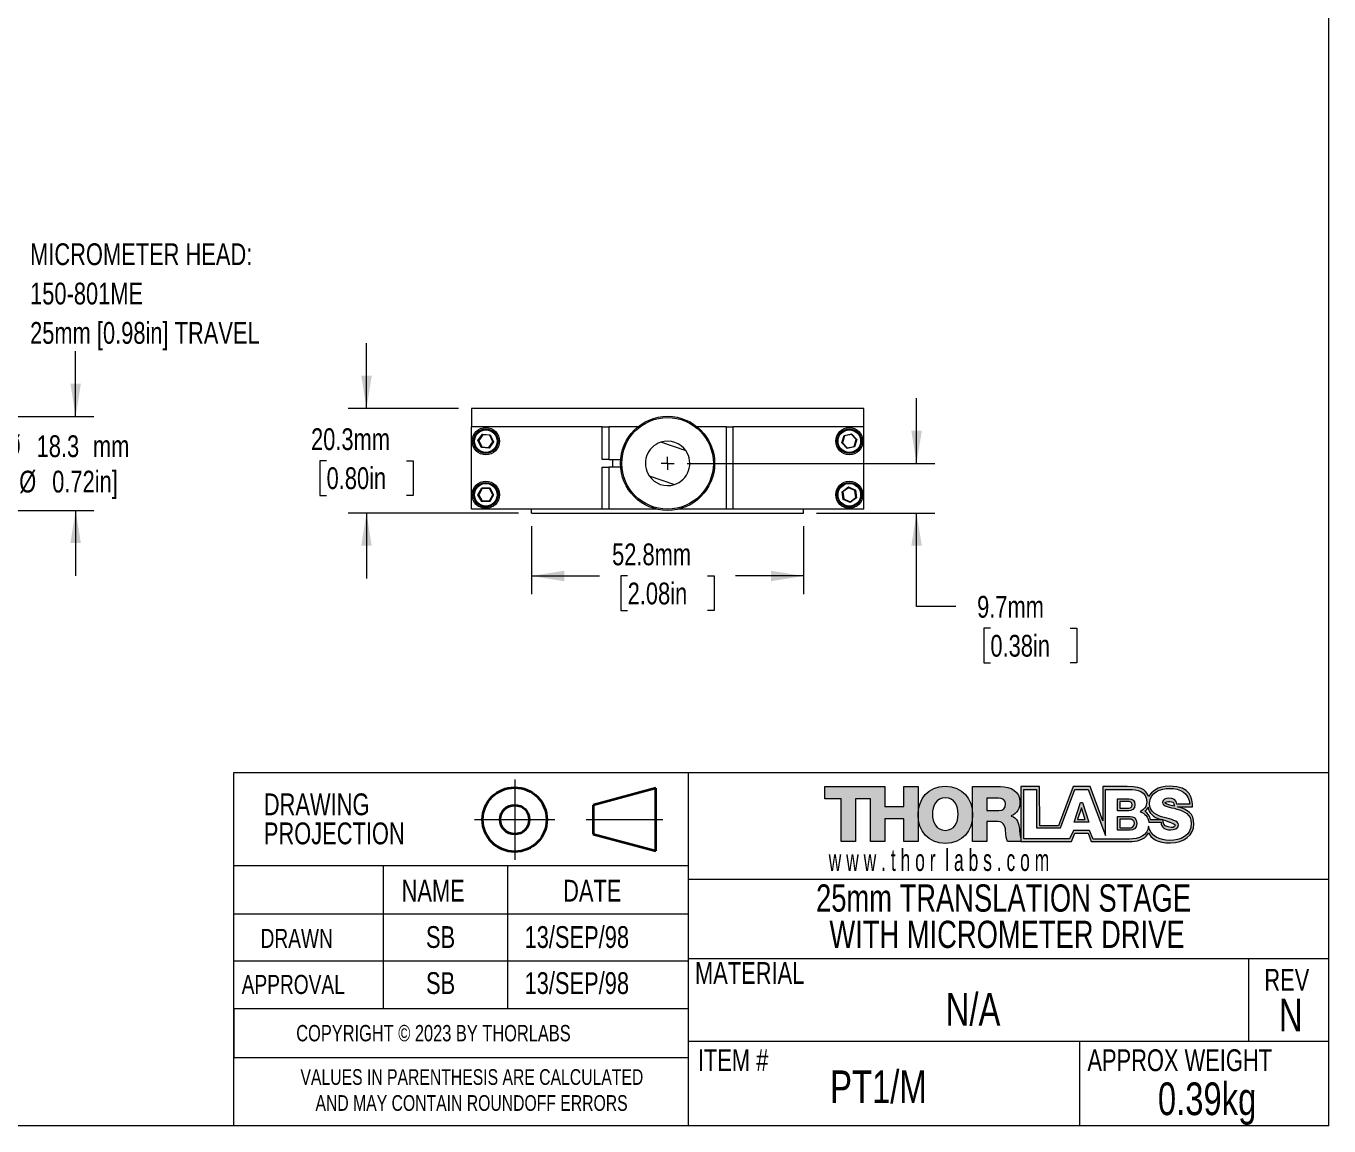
# Model space of a CAD drawing. Header units: millimetres. Extents: x 2 to 278, y 1 to 215.
# Drawn here: x 151.5 to 278, y 0.9 to 107.8 of the extents above; entities that cross this region are included whole.
import ezdxf

# ---------------------------------------------------------------- set-up
doc = ezdxf.new("R2010")
doc.units = ezdxf.units.MM
doc.header["$PDSIZE"] = -1
doc.linetypes.add('CENTERX2', pattern=[20.32, 12.7, -2.54, 2.54, -2.54])
doc.styles.add('SLDTEXTSTYLE0', font='TXT', dxfattribs={"width": 0.75})
doc.styles.add('SLDTEXTSTYLE1', font='TXT', dxfattribs={"width": 0.6})
doc.dimstyles.new('SLDDIMSTYLE1', dxfattribs={"dimtxt": 2.116667, "dimasz": 3.175, "dimexe": 0, "dimexo": 0.0625, "dimgap": 0.529167, "dimtad": 0, "dimtih": 1, "dimtoh": 1, "dimdec": 1, "dimlfac": 2, "dimrnd": 1e-09, "dimzin": 12, "dimdsep": 46, "dimtxsty": 'SLDTEXTSTYLE0', "dimsah": 1, "dimcen": 0.09, "dimadec": 0, "dimazin": 3, "dimtfac": 1, "dimtdec": 1, "dimtmove": 0, "dimatfit": 0, "dimfxl": 1, "dimfrac": 2, "dimtolj": 1, "dimtzin": 12, "dimarcsym": 0})
doc.dimstyles.new('SLDDIMSTYLE2', dxfattribs={"dimtxt": 2.116667, "dimasz": 3.175, "dimexe": 0, "dimexo": 0.0625, "dimgap": 0.529167, "dimtad": 0, "dimtih": 1, "dimtoh": 1, "dimdec": 1, "dimlfac": 2, "dimrnd": 1e-09, "dimzin": 12, "dimdsep": 46, "dimtxsty": 'SLDTEXTSTYLE0', "dimsah": 1, "dimcen": 0.09, "dimadec": 0, "dimazin": 3, "dimtfac": 1, "dimtdec": 1, "dimtofl": 0, "dimtmove": 0, "dimatfit": 3, "dimfxl": 1, "dimfrac": 2, "dimtolj": 1, "dimtzin": 12, "dimarcsym": 0})
doc.dimstyles.new('SLDDIMSTYLE4', dxfattribs={"dimtxt": 2.116667, "dimasz": 3.175, "dimexe": 0, "dimexo": 0.0625, "dimgap": 0.529167, "dimtad": 0, "dimtih": 1, "dimtoh": 1, "dimdec": 1, "dimlfac": 2, "dimrnd": 1e-09, "dimzin": 12, "dimdsep": 46, "dimtxsty": 'SLDTEXTSTYLE0', "dimsah": 1, "dimcen": 0.09, "dimadec": 0, "dimazin": 3, "dimtfac": 1, "dimtdec": 1, "dimtmove": 0, "dimatfit": 0, "dimfxl": 1, "dimfrac": 2, "dimtolj": 1, "dimtzin": 12, "dimarcsym": 0})

# ---------------------------------------------------------------- blocks, each defined once
blk = doc.blocks.new('Third Angle Projection Block')
at = {"color": 7, "linetype": 'CENTERX2', "lineweight": 18}
for p, q in [((101.48, 23.81), (101.48, 14.07)), ((96.6, 18.94), (106.35, 18.94)), ((110.14, 18.94), (119.45, 18.94))]:
    blk.add_line(p, q, dxfattribs=at)
at = {"color": 7, "linetype": 'Continuous', "lineweight": 35}
for p, q in [((118.62, 22.75), (111, 20.71)), ((118.62, 15.13), (118.62, 22.75)), ((111, 20.71), (111, 17.17)), ((111, 17.17), (118.62, 15.13))]:
    blk.add_line(p, q, dxfattribs=at)
for radius in [3.9, 1.77]:
    blk.add_circle((101.48, 18.94), radius, dxfattribs=at)
at = {"color": 7, "linetype": 'Continuous', "lineweight": 0}
blk.add_point((101.48, 18.94), dxfattribs=at)
blk = doc.blocks.new('THORLABS LOGO1')
at = {"linetype": 'Continuous'}
blk.add_hatch(color=7, dxfattribs=at).paths.add_polyline_path([(53.56, 28.7), (47.97, 28.7), (47.97, 45.26), (42.18, 45.26), (42.18, 28.7), (36.6, 28.7), (36.6, 45.26), (30.2, 45.26), (30.2, 50.05), (53.56, 50.05), (53.56, 42.27), (60.91, 42.27), (60.91, 50.05), (66.5, 50.05), (66.5, 28.7), (60.91, 28.7), (60.91, 37.49), (53.56, 37.49)], flags=0)
h = blk.add_hatch(color=7, dxfattribs=at)
edge = h.paths.add_edge_path(flags=0)
edge.add_spline(control_points=[(77.03, 50.19), (83.78, 50.2), (87.6, 45.28), (87.61, 39.09), (87.62, 32.9), (83.82, 27.96), (77.07, 27.95)], knot_values=[0, 0, 0, 0, 1, 1, 1, 2, 2, 2, 2], weights=[1, 1, 1, 1, 1, 1, 1], degree=3, periodic=0)
edge.add_spline(control_points=[(77.07, 27.95), (70.31, 27.96), (66.51, 32.9), (66.52, 39.09), (66.52, 39.1), (66.52, 39.11), (66.52, 39.13)], knot_values=[2, 2, 2, 2, 3, 3, 3, 3.002118, 3.002118, 3.002118, 3.002118], weights=[1, 1, 1, 1, 1, 1, 1], degree=3, periodic=0)
edge.add_spline(control_points=[(66.52, 39.13), (66.52, 45.27), (70.31, 50.18), (77.03, 50.19)], knot_values=[3.002118, 3.002118, 3.002118, 3.002118, 4, 4, 4, 4], weights=[1, 1, 1, 1], degree=3, periodic=0)
edge = h.paths.add_edge_path(flags=0)
edge.add_spline(control_points=[(77.03, 45.73), (73.43, 45.73), (72.05, 42.56), (72.05, 39.39)], knot_values=[2, 2, 2, 2, 3, 3, 3, 3], weights=[1, 1, 1, 1], degree=3, periodic=0)
edge.add_spline(control_points=[(72.05, 39.39), (72.05, 36.23), (73.43, 33.06), (77.03, 33.06)], knot_values=[3, 3, 3, 3, 4, 4, 4, 4], weights=[1, 1, 1, 1], degree=3, periodic=0)
edge.add_spline(control_points=[(77.03, 33.06), (80.64, 33.06), (82.02, 36.23), (82.02, 39.39)], knot_values=[0, 0, 0, 0, 1, 1, 1, 1], weights=[1, 1, 1, 1], degree=3, periodic=0)
edge.add_spline(control_points=[(82.02, 39.39), (82.02, 42.56), (80.64, 45.73), (77.03, 45.73)], knot_values=[1, 1, 1, 1, 2, 2, 2, 2], weights=[1, 1, 1, 1], degree=3, periodic=0)
h = blk.add_hatch(color=7, dxfattribs=at)
edge = h.paths.add_edge_path(flags=0)
edge.add_line((106.37, 29.72), (106.37, 28.7))
edge.add_line((106.37, 28.7), (101.19, 28.7))
edge.add_spline(control_points=[(101.19, 28.7), (100.71, 29.42), (100.62, 31.51), (100.56, 32.11)], knot_values=[7, 7, 7, 7, 8, 8, 8, 8], weights=[1, 1, 1, 1], degree=3, periodic=0)
edge.add_spline(control_points=[(100.56, 32.11), (100.41, 34.26), (100.05, 36.47), (97.44, 36.47)], knot_values=[8, 8, 8, 8, 9, 9, 9, 9], weights=[1, 1, 1, 1], degree=3, periodic=0)
edge.add_line((97.44, 36.47), (93.21, 36.47))
edge.add_line((93.21, 36.47), (93.21, 28.7))
edge.add_line((93.21, 28.7), (87.62, 28.7))
edge.add_line((87.62, 28.7), (87.62, 50.05))
edge.add_line((87.62, 50.05), (98.55, 50.05))
edge.add_spline(control_points=[(98.55, 50.05), (102.33, 50.05), (106.06, 48.34), (106.06, 44.04)], knot_values=[1, 1, 1, 1, 2, 2, 2, 2], weights=[1, 1, 1, 1], degree=3, periodic=0)
edge.add_spline(control_points=[(106.06, 44.04), (106.06, 41.73), (104.95, 39.55), (102.69, 38.69)], knot_values=[2, 2, 2, 2, 3, 3, 3, 3], weights=[1, 1, 1, 1], degree=3, periodic=0)
edge.add_line((102.69, 38.69), (102.69, 38.63))
edge.add_spline(control_points=[(102.69, 38.63), (104.98, 38.09), (105.64, 35.55), (105.82, 33.51)], knot_values=[4, 4, 4, 4, 5, 5, 5, 5], weights=[1, 1, 1, 1], degree=3, periodic=0)
edge.add_spline(control_points=[(105.82, 33.51), (105.88, 32.85), (106, 30.96), (106.37, 29.72)], knot_values=[5, 5, 5, 5, 5.740443, 5.740443, 5.740443, 5.740443], weights=[1, 1, 1, 1], degree=3, periodic=0)
edge = h.paths.add_edge_path(flags=0)
edge.add_line((97.65, 45.61), (93.21, 45.61))
edge.add_line((93.21, 45.61), (93.21, 40.8))
edge.add_line((93.21, 40.8), (97.89, 40.8))
edge.add_spline(control_points=[(97.89, 40.8), (99.57, 40.8), (100.47, 41.7), (100.47, 43.31)], knot_values=[1, 1, 1, 1, 2, 2, 2, 2], weights=[1, 1, 1, 1], degree=3, periodic=0)
edge.add_spline(control_points=[(100.47, 43.31), (100.47, 44.9), (99.21, 45.61), (97.65, 45.61)], knot_values=[2, 2, 2, 2, 3, 3, 3, 3], weights=[1, 1, 1, 1], degree=3, periodic=0)
h = blk.add_hatch(color=7, dxfattribs=at)
edge = h.paths.add_edge_path(flags=0)
edge.add_spline(control_points=[(149.68, 28.76), (152.52, 28.81), (155.17, 30.16), (155.98, 32.14)], knot_values=[19, 19, 19, 19, 20, 20, 20, 20], weights=[1, 1, 1, 1], degree=3, periodic=0)
edge.add_spline(control_points=[(155.98, 32.14), (156.75, 30.16), (159.42, 28.16), (164.59, 28.16)], knot_values=[20, 20, 20, 20, 21, 21, 21, 21], weights=[1, 1, 1, 1], degree=3, periodic=0)
edge.add_spline(control_points=[(164.59, 28.16), (169.77, 28.16), (173.62, 31.31), (173.62, 35.45)], knot_values=[21, 21, 21, 21, 22, 22, 22, 22], weights=[1, 1, 1, 1], degree=3, periodic=0)
edge.add_spline(control_points=[(173.62, 35.45), (173.62, 39.66), (171.19, 41.16), (167.34, 42.17)], knot_values=[22, 22, 22, 22, 23, 23, 23, 23], weights=[1, 1, 1, 1], degree=3, periodic=0)
edge.add_spline(control_points=[(167.34, 42.17), (167.28, 42.18), (167.24, 42.2), (167.19, 42.21)], knot_values=[0, 0, 0, 0, 1, 1, 1, 1], weights=[1, 1, 1, 1], degree=3, periodic=0)
edge.add_line((167.19, 42.21), (173.07, 42.17))
edge.add_spline(control_points=[(173.07, 42.17), (173.07, 45.27), (172.46, 50.25), (164.19, 50.25)], knot_values=[2, 2, 2, 2, 3, 3, 3, 3], weights=[1, 1, 1, 1], degree=3, periodic=0)
edge.add_spline(control_points=[(164.19, 50.25), (159.36, 50.25), (156.98, 47.9), (156.02, 46.19)], knot_values=[3, 3, 3, 3, 4, 4, 4, 4], weights=[1, 1, 1, 1], degree=3, periodic=0)
edge.add_spline(control_points=[(156.02, 46.19), (155.12, 47.9), (154.59, 50.05), (147.73, 50.05)], knot_values=[4, 4, 4, 4, 5, 5, 5, 5], weights=[1, 1, 1, 1], degree=3, periodic=0)
edge.add_line((147.73, 50.05), (138.3, 50.05))
edge.add_line((138.3, 50.05), (138.3, 36.75))
edge.add_line((138.3, 36.75), (133.38, 50.05))
edge.add_line((133.38, 50.05), (126.78, 50.05))
edge.add_line((126.78, 50.05), (121.04, 34.84))
edge.add_line((121.04, 34.84), (113.73, 34.79))
edge.add_line((113.73, 34.79), (113.64, 50.05))
edge.add_line((113.64, 50.05), (106.38, 50.05))
edge.add_line((106.38, 50.05), (106.37, 28.7))
edge.add_line((106.37, 28.7), (126.07, 28.76))
edge.add_line((126.07, 28.76), (127.34, 31.91))
edge.add_line((127.34, 31.91), (132.52, 31.91))
edge.add_line((132.52, 31.91), (133.73, 28.76))
edge.add_line((133.73, 28.76), (149.68, 28.76))
edge = h.paths.add_edge_path(flags=0)
edge.add_spline(control_points=[(164.24, 44.24), (165.39, 44.21), (165.75, 43.97), (165.86, 43.28)], knot_values=[2, 2, 2, 2, 3, 3, 3, 3], weights=[1, 1, 1, 1], degree=3, periodic=0)
edge.add_spline(control_points=[(165.86, 43.28), (165.91, 43), (165.91, 42.83), (165.91, 42.47)], knot_values=[3, 3, 3, 3, 4, 4, 4, 4], weights=[1, 1, 1, 1], degree=3, periodic=0)
edge.add_spline(control_points=[(165.91, 42.47), (163.24, 43.15), (162.51, 43.26), (162.51, 43.83)], knot_values=[0, 0, 0, 0, 1, 1, 1, 1], weights=[1, 1, 1, 1], degree=3, periodic=0)
edge.add_spline(control_points=[(162.51, 43.83), (162.51, 44.09), (163.68, 44.26), (164.24, 44.24)], knot_values=[1, 1, 1, 1, 2, 2, 2, 2], weights=[1, 1, 1, 1], degree=3, periodic=0)
edge = h.paths.add_edge_path(flags=0)
edge.add_spline(control_points=[(166.33, 35.1), (166.09, 34.16), (165.4, 33.89), (163.61, 34.38)], knot_values=[4, 4, 4, 4, 5, 5, 5, 5], weights=[1, 1, 1, 1], degree=3, periodic=0)
edge.add_spline(control_points=[(163.61, 34.38), (161.73, 34.9), (161.7, 35.93), (161.7, 37.09)], knot_values=[5, 5, 5, 5, 6, 6, 6, 6], weights=[1, 1, 1, 1], degree=3, periodic=0)
edge.add_spline(control_points=[(161.7, 37.09), (164.07, 36.41), (166.45, 35.6), (166.33, 35.1)], knot_values=[3, 3, 3, 3, 4, 4, 4, 4], weights=[1, 1, 1, 1], degree=3, periodic=0)
edge = h.paths.add_edge_path(flags=0)
edge.add_spline(control_points=[(148.33, 48.99), (151.65, 49.04), (155.3, 48.18), (155.3, 44.17)], knot_values=[16, 16, 16, 16, 17, 17, 17, 17], weights=[1, 1, 1, 1], degree=3, periodic=0)
edge.add_spline(control_points=[(155.3, 44.17), (155.3, 42.45), (154.27, 41.05), (152.76, 40.3)], knot_values=[17, 17, 17, 17, 18, 18, 18, 18], weights=[1, 1, 1, 1], degree=3, periodic=0)
edge.add_spline(control_points=[(152.76, 40.3), (154.66, 39.75), (155.88, 38.19), (156.06, 36.23)], knot_values=[18, 18, 18, 18, 19, 19, 19, 19], weights=[1, 1, 1, 1], degree=3, periodic=0)
edge.add_line((156.06, 36.23), (160.86, 36.23))
edge.add_spline(control_points=[(160.86, 36.23), (160.97, 33.97), (162.37, 33.25), (164.51, 33.25)], knot_values=[20, 20, 20, 20, 21, 21, 21, 21], weights=[1, 1, 1, 1], degree=3, periodic=0)
edge.add_spline(control_points=[(164.51, 33.25), (166.02, 33.25), (167.59, 33.79), (167.59, 35.21)], knot_values=[21, 21, 21, 21, 22, 22, 22, 22], weights=[1, 1, 1, 1], degree=3, periodic=0)
edge.add_spline(control_points=[(167.59, 35.21), (167.59, 36.91), (164.83, 37.23), (162.05, 38.01)], knot_values=[22, 22, 22, 22, 23, 23, 23, 23], weights=[1, 1, 1, 1], degree=3, periodic=0)
edge.add_spline(control_points=[(162.05, 38.01), (159.29, 38.79), (156.4, 40.03), (156.4, 43.55)], knot_values=[23, 23, 23, 23, 24, 24, 24, 24], weights=[1, 1, 1, 1], degree=3, periodic=0)
edge.add_spline(control_points=[(156.4, 43.55), (156.4, 47.75), (160.64, 49.39), (164.26, 49.39)], knot_values=[24, 24, 24, 24, 25, 25, 25, 25], weights=[1, 1, 1, 1], degree=3, periodic=0)
edge.add_spline(control_points=[(164.26, 49.39), (168.1, 49.39), (171.97, 47.54), (171.99, 43.2)], knot_values=[25, 25, 25, 25, 26, 26, 26, 26], weights=[1, 1, 1, 1], degree=3, periodic=0)
edge.add_line((171.99, 43.2), (166.97, 43.2))
edge.add_spline(control_points=[(166.97, 43.2), (167.05, 44.95), (165.4, 45.52), (163.86, 45.52)], knot_values=[27, 27, 27, 27, 28, 28, 28, 28], weights=[1, 1, 1, 1], degree=3, periodic=0)
edge.add_spline(control_points=[(163.86, 45.52), (162.78, 45.52), (161.43, 45.14), (161.43, 43.88)], knot_values=[28, 28, 28, 28, 29, 29, 29, 29], weights=[1, 1, 1, 1], degree=3, periodic=0)
edge.add_spline(control_points=[(161.43, 43.88), (161.43, 42.4), (164.21, 42.13), (167.02, 41.35)], knot_values=[29, 29, 29, 29, 30, 30, 30, 30], weights=[1, 1, 1, 1], degree=3, periodic=0)
edge.add_spline(control_points=[(167.02, 41.35), (169.8, 40.57), (172.61, 39.27), (172.61, 35.8)], knot_values=[30, 30, 30, 30, 31, 31, 31, 31], weights=[1, 1, 1, 1], degree=3, periodic=0)
edge.add_spline(control_points=[(172.61, 35.8), (172.61, 30.93), (168.45, 29.12), (164.21, 29.12)], knot_values=[31, 31, 31, 31, 32, 32, 32, 32], weights=[1, 1, 1, 1], degree=3, periodic=0)
edge.add_spline(control_points=[(164.21, 29.12), (160.29, 29.12), (156.78, 30.89), (156, 34.65)], knot_values=[0, 0, 0, 0, 1, 1, 1, 1], weights=[1, 1, 1, 1], degree=3, periodic=0)
edge.add_spline(control_points=[(156, 34.65), (155.49, 30.98), (152.35, 29.7), (148.57, 29.7)], knot_values=[1, 1, 1, 1, 2, 2, 2, 2], weights=[1, 1, 1, 1], degree=3, periodic=0)
edge.add_line((148.57, 29.7), (134.47, 29.7))
edge.add_line((134.47, 29.7), (133.03, 32.97))
edge.add_line((133.03, 32.97), (126.8, 32.97))
edge.add_line((126.8, 32.97), (125.34, 29.72))
edge.add_line((125.34, 29.72), (107.51, 29.72))
edge.add_line((107.51, 29.72), (107.51, 48.99))
edge.add_line((107.51, 48.99), (112.53, 48.99))
edge.add_line((112.53, 48.99), (112.53, 34.08))
edge.add_line((112.53, 34.08), (121.78, 34.08))
edge.add_line((121.78, 34.08), (127.39, 48.99))
edge.add_line((127.39, 48.99), (132.5, 48.99))
edge.add_line((132.5, 48.99), (139.3, 31.03))
edge.add_line((139.3, 31.03), (139.3, 48.99))
edge.add_line((139.3, 48.99), (148.33, 48.99))
edge = h.paths.add_edge_path(flags=0)
edge.add_spline(control_points=[(156.71, 37.13), (156.71, 38.59), (155.45, 39.85), (154.65, 40.38)], knot_values=[8, 8, 8, 8, 9, 9, 9, 9], weights=[1, 1, 1, 1], degree=3, periodic=0)
edge.add_spline(control_points=[(154.65, 40.38), (155.05, 40.84), (155.65, 41.31), (155.85, 42.11)], knot_values=[9, 9, 9, 9, 10, 10, 10, 10], weights=[1, 1, 1, 1], degree=3, periodic=0)
edge.add_spline(control_points=[(155.85, 42.11), (155.85, 39.85), (157.97, 38.12), (160.63, 37.39)], knot_values=[10, 10, 10, 10, 11, 11, 11, 11], weights=[1, 1, 1, 1], degree=3, periodic=0)
edge.add_spline(control_points=[(160.63, 37.39), (160.94, 37.31), (161.26, 37.22), (161.57, 37.13)], knot_values=[0, 0, 0, 0, 1, 1, 1, 1], weights=[1, 1, 1, 1], degree=3, periodic=0)
edge.add_line((161.57, 37.13), (156.71, 37.13))
h = blk.add_hatch(color=7, dxfattribs=at)
h.paths.add_polyline_path([(130.37, 43.91), (132.81, 36.2), (127.07, 36.2), (129.59, 43.91)], flags=0)
h.paths.add_polyline_path([(128.42, 37.23), (131.39, 37.23), (129.93, 41.88)], flags=0)
h = blk.add_hatch(color=7, dxfattribs=at)
edge = h.paths.add_edge_path(flags=0)
edge.add_spline(control_points=[(150.72, 43.01), (150.72, 41.27), (149.35, 40.69), (148.36, 40.69)], knot_values=[2, 2, 2, 2, 3, 3, 3, 3], weights=[1, 1, 1, 1], degree=3, periodic=0)
edge.add_line((148.36, 40.69), (143.88, 40.69))
edge.add_line((143.88, 40.69), (143.88, 45.36))
edge.add_line((143.88, 45.36), (148.36, 45.36))
edge.add_spline(control_points=[(148.36, 45.36), (149.57, 45.36), (150.72, 44.78), (150.72, 43.01)], knot_values=[1, 1, 1, 1, 2, 2, 2, 2], weights=[1, 1, 1, 1], degree=3, periodic=0)
edge = h.paths.add_edge_path(flags=0)
edge.add_line((144.86, 44.33), (144.86, 41.64))
edge.add_line((144.86, 41.64), (147.98, 41.64))
edge.add_spline(control_points=[(147.98, 41.64), (148.68, 41.64), (149.63, 41.97), (149.63, 42.98)], knot_values=[2, 2, 2, 2, 3, 3, 3, 3], weights=[1, 1, 1, 1], degree=3, periodic=0)
edge.add_spline(control_points=[(149.63, 42.98), (149.63, 44), (148.83, 44.33), (147.98, 44.33)], knot_values=[3, 3, 3, 3, 4, 4, 4, 4], weights=[1, 1, 1, 1], degree=3, periodic=0)
edge.add_line((147.98, 44.33), (144.86, 44.33))
h = blk.add_hatch(color=7, dxfattribs=at)
edge = h.paths.add_edge_path(flags=0)
edge.add_spline(control_points=[(151.47, 35.75), (151.47, 33.75), (149.96, 33.08), (148.85, 33.08)], knot_values=[2, 2, 2, 2, 3, 3, 3, 3], weights=[1, 1, 1, 1], degree=3, periodic=0)
edge.add_line((148.85, 33.08), (143.88, 33.08))
edge.add_line((143.88, 33.08), (143.88, 38.46))
edge.add_line((143.88, 38.46), (148.85, 38.46))
edge.add_spline(control_points=[(148.85, 38.46), (150.2, 38.46), (151.47, 37.79), (151.47, 35.75)], knot_values=[1, 1, 1, 1, 2, 2, 2, 2], weights=[1, 1, 1, 1], degree=3, periodic=0)
edge = h.paths.add_edge_path(flags=0)
edge.add_line((144.84, 34), (148.57, 34))
edge.add_spline(control_points=[(148.57, 34), (149.4, 34), (150.53, 34.43), (150.53, 35.71)], knot_values=[2, 2, 2, 2, 3, 3, 3, 3], weights=[1, 1, 1, 1], degree=3, periodic=0)
edge.add_spline(control_points=[(150.53, 35.71), (150.53, 37.03), (149.58, 37.46), (148.57, 37.46)], knot_values=[3, 3, 3, 3, 4, 4, 4, 4], weights=[1, 1, 1, 1], degree=3, periodic=0)
edge.add_line((148.57, 37.46), (144.84, 37.46))
edge.add_line((144.84, 37.46), (144.84, 34))
at = {"color": 7, "linetype": 'Continuous', "lineweight": 18}
for p, q in [((30.2, 45.26), (30.2, 50.05)), ((30.2, 50.05), (53.56, 50.05)), ((53.56, 50.05), (53.56, 42.27)), ((60.91, 42.27), (60.91, 50.05)), ((60.91, 50.05), (66.5, 50.05)), ((66.5, 50.05), (66.5, 28.7)), ((87.62, 50.05), (98.55, 50.05)), ((87.62, 28.7), (87.62, 50.05)), ((97.65, 45.61), (93.21, 45.61)), ((93.21, 45.61), (93.21, 40.8)), ((106.38, 50.05), (106.37, 28.7)), ((113.64, 50.05), (106.38, 50.05)), ((107.51, 29.72), (107.51, 48.99)), ((107.51, 48.99), (112.53, 48.99)), ((112.53, 48.99), (112.53, 34.08)), ((113.73, 34.79), (113.64, 50.05)), ((126.78, 50.05), (121.04, 34.84)), ((121.78, 34.08), (127.39, 48.99)), ((133.38, 50.05), (126.78, 50.05)), ((127.39, 48.99), (132.5, 48.99)), ((132.5, 48.99), (139.3, 31.03)), ((138.3, 36.75), (133.38, 50.05)), ((147.73, 50.05), (138.3, 50.05)), ((138.3, 50.05), (138.3, 36.75)), ((139.3, 31.03), (139.3, 48.99)), ((139.3, 48.99), (148.33, 48.99)), ((36.6, 45.26), (30.2, 45.26)), ((36.6, 28.7), (36.6, 45.26)), ((47.97, 45.26), (42.18, 45.26)), ((42.18, 45.26), (42.18, 28.7)), ((47.97, 28.7), (47.97, 45.26)), ((53.56, 42.27), (60.91, 42.27)), ((93.21, 40.8), (97.89, 40.8)), ((127.07, 36.2), (129.59, 43.91)), ((129.93, 41.88), (128.42, 37.23)), ((129.59, 43.91), (130.37, 43.91)), ((131.39, 37.23), (129.93, 41.88)), ((130.37, 43.91), (132.81, 36.2)), ((143.88, 45.36), (148.36, 45.36)), ((143.88, 40.69), (143.88, 45.36)), ((148.36, 40.69), (143.88, 40.69)), ((144.86, 44.33), (144.86, 41.64)), ((147.98, 44.33), (144.86, 44.33)), ((144.86, 41.64), (147.98, 41.64)), ((171.99, 43.2), (166.97, 43.2)), ((167.19, 42.21), (173.07, 42.17)), ((60.91, 37.49), (53.56, 37.49)), ((53.56, 37.49), (53.56, 28.7)), ((60.91, 28.7), (60.91, 37.49)), ((97.44, 36.47), (93.21, 36.47)), ((93.21, 36.47), (93.21, 28.7)), ((102.69, 38.69), (102.69, 38.63)), ((132.81, 36.2), (127.07, 36.2)), ((128.42, 37.23), (131.39, 37.23)), ((143.88, 38.46), (148.85, 38.46)), ((143.88, 33.08), (143.88, 38.46)), ((144.84, 37.46), (144.84, 34)), ((148.57, 37.46), (144.84, 37.46)), ((156.06, 36.23), (160.86, 36.23)), ((161.57, 37.13), (156.71, 37.13)), ((112.53, 34.08), (121.78, 34.08)), ((121.04, 34.84), (113.73, 34.79)), ((126.8, 32.97), (125.34, 29.72)), ((126.07, 28.76), (127.34, 31.91)), ((133.03, 32.97), (126.8, 32.97)), ((127.34, 31.91), (132.52, 31.91)), ((132.52, 31.91), (133.73, 28.76)), ((134.47, 29.7), (133.03, 32.97)), ((148.85, 33.08), (143.88, 33.08)), ((144.84, 34), (148.57, 34)), ((42.18, 28.7), (36.6, 28.7)), ((53.56, 28.7), (47.97, 28.7)), ((66.5, 28.7), (60.91, 28.7)), ((93.21, 28.7), (87.62, 28.7)), ((106.37, 28.7), (101.19, 28.7)), ((106.37, 29.72), (106.37, 28.7)), ((106.37, 28.7), (126.07, 28.76)), ((125.34, 29.72), (107.51, 29.72)), ((133.73, 28.76), (149.68, 28.76)), ((148.57, 29.7), (134.47, 29.7))]:
    blk.add_line(p, q, dxfattribs=at)
at = {"color": 8, "linetype": 'Continuous', "lineweight": 0}
for points in [[(66.52, 39.13), (66.52, 45.27), (70.31, 50.18), (77.03, 50.19)], [(77.03, 45.73), (73.43, 45.73), (72.05, 42.56), (72.05, 39.39)], [(82.02, 39.39), (82.02, 42.56), (80.64, 45.73), (77.03, 45.73)], [(100.47, 43.31), (100.47, 44.9), (99.21, 45.61), (97.65, 45.61)], [(98.55, 50.05), (102.33, 50.05), (106.06, 48.34), (106.06, 44.04)], [(156.02, 46.19), (155.12, 47.9), (154.59, 50.05), (147.73, 50.05)], [(148.33, 48.99), (151.65, 49.04), (155.3, 48.18), (155.3, 44.17)], [(164.19, 50.25), (159.36, 50.25), (156.98, 47.9), (156.02, 46.19)], [(156.4, 43.55), (156.4, 47.75), (160.64, 49.39), (164.26, 49.39)], [(173.07, 42.17), (173.07, 45.27), (172.46, 50.25), (164.19, 50.25)], [(164.26, 49.39), (168.1, 49.39), (171.97, 47.54), (171.99, 43.2)], [(97.89, 40.8), (99.57, 40.8), (100.47, 41.7), (100.47, 43.31)], [(106.06, 44.04), (106.06, 41.73), (104.95, 39.55), (102.69, 38.69)], [(149.63, 42.98), (149.63, 44), (148.83, 44.33), (147.98, 44.33)], [(147.98, 41.64), (148.68, 41.64), (149.63, 41.97), (149.63, 42.98)], [(148.36, 45.36), (149.57, 45.36), (150.72, 44.78), (150.72, 43.01)], [(150.72, 43.01), (150.72, 41.27), (149.35, 40.69), (148.36, 40.69)], [(155.3, 44.17), (155.3, 42.45), (154.27, 41.05), (152.76, 40.3)], [(154.65, 40.38), (155.05, 40.84), (155.65, 41.31), (155.85, 42.11)], [(155.85, 42.11), (155.85, 39.85), (157.97, 38.12), (160.63, 37.39)], [(162.05, 38.01), (159.29, 38.79), (156.4, 40.03), (156.4, 43.55)], [(163.86, 45.52), (162.78, 45.52), (161.43, 45.14), (161.43, 43.88)], [(161.43, 43.88), (161.43, 42.4), (164.21, 42.13), (167.02, 41.35)], [(162.51, 43.83), (162.51, 44.09), (163.68, 44.26), (164.24, 44.24)], [(165.91, 42.47), (163.24, 43.15), (162.51, 43.26), (162.51, 43.83)], [(166.97, 43.2), (167.05, 44.95), (165.4, 45.52), (163.86, 45.52)], [(164.24, 44.24), (165.39, 44.21), (165.75, 43.97), (165.86, 43.28)], [(165.86, 43.28), (165.91, 43), (165.91, 42.83), (165.91, 42.47)], [(167.02, 41.35), (169.8, 40.57), (172.61, 39.27), (172.61, 35.8)], [(167.34, 42.17), (167.28, 42.18), (167.24, 42.2), (167.19, 42.21)], [(173.62, 35.45), (173.62, 39.66), (171.19, 41.16), (167.34, 42.17)], [(72.05, 39.39), (72.05, 36.23), (73.43, 33.06), (77.03, 33.06)], [(77.03, 33.06), (80.64, 33.06), (82.02, 36.23), (82.02, 39.39)], [(100.56, 32.11), (100.41, 34.26), (100.05, 36.47), (97.44, 36.47)], [(102.69, 38.63), (104.98, 38.09), (105.64, 35.55), (105.82, 33.51)], [(150.53, 35.71), (150.53, 37.03), (149.58, 37.46), (148.57, 37.46)], [(148.57, 34), (149.4, 34), (150.53, 34.43), (150.53, 35.71)], [(148.85, 38.46), (150.2, 38.46), (151.47, 37.79), (151.47, 35.75)], [(151.47, 35.75), (151.47, 33.75), (149.96, 33.08), (148.85, 33.08)], [(152.76, 40.3), (154.66, 39.75), (155.88, 38.19), (156.06, 36.23)], [(156.71, 37.13), (156.71, 38.59), (155.45, 39.85), (154.65, 40.38)], [(160.63, 37.39), (160.94, 37.31), (161.26, 37.22), (161.57, 37.13)], [(160.86, 36.23), (160.97, 33.97), (162.37, 33.25), (164.51, 33.25)], [(161.7, 37.09), (164.07, 36.41), (166.45, 35.6), (166.33, 35.1)], [(163.61, 34.38), (161.73, 34.9), (161.7, 35.93), (161.7, 37.09)], [(167.59, 35.21), (167.59, 36.91), (164.83, 37.23), (162.05, 38.01)], [(172.61, 35.8), (172.61, 30.93), (168.45, 29.12), (164.21, 29.12)], [(164.59, 28.16), (169.77, 28.16), (173.62, 31.31), (173.62, 35.45)], [(101.19, 28.7), (100.71, 29.42), (100.62, 31.51), (100.56, 32.11)], [(105.82, 33.51), (105.88, 32.85), (106, 30.96), (106.37, 29.72)], [(156, 34.65), (155.49, 30.98), (152.35, 29.7), (148.57, 29.7)], [(149.68, 28.76), (152.52, 28.81), (155.17, 30.16), (155.98, 32.14)], [(155.98, 32.14), (156.75, 30.16), (159.42, 28.16), (164.59, 28.16)], [(164.21, 29.12), (160.29, 29.12), (156.78, 30.89), (156, 34.65)], [(166.33, 35.1), (166.09, 34.16), (165.4, 33.89), (163.61, 34.38)], [(164.51, 33.25), (166.02, 33.25), (167.59, 33.79), (167.59, 35.21)]]:
    blk.add_open_spline(points, degree=3, dxfattribs=at)
for points, knots in [([(77.03, 50.19), (83.78, 50.2), (87.6, 45.28), (87.61, 39.09), (87.62, 32.9), (83.82, 27.96), (77.07, 27.95)], [0, 0, 0, 0, 1, 1, 1, 2, 2, 2, 2]), ([(77.07, 27.95), (70.31, 27.96), (66.51, 32.9), (66.52, 39.09), (66.52, 39.1), (66.52, 39.11), (66.52, 39.13)], [2, 2, 2, 2, 3, 3, 3, 3.002118, 3.002118, 3.002118, 3.002118])]:
    blk.add_open_spline(points, degree=3, knots=knots, dxfattribs=at)
blk = doc.blocks.new('_D_14')
at = {"color": 7, "linetype": 'Continuous', "lineweight": 0}
for p, q in [((156.27, 69.85), (156.27, 76.2)), ((145.24, 69.85), (158.05, 69.85)), ((145.24, 60.71), (158.05, 60.71)), ((156.27, 60.71), (156.27, 54.36))]:
    blk.add_line(p, q, dxfattribs=at)
at = {"color": 7, "linetype": 'Continuous', "lineweight": 18}
for points in [[(156.27, 69.85), (156.78, 73.03), (155.76, 73.03)], [(156.27, 60.71), (155.76, 57.54), (156.78, 57.54)]]:
    blk.add_solid(points, dxfattribs=at)
at = {"color": 7, "linetype": 'Continuous', "lineweight": 18, "attachment_point": 1, "style": 'SLDTEXTSTYLE0'}
for s, insert, char_height in [('%%c', (149.29, 68.01), 2.117), ('18.3', (152.48, 68.01), 2.117), ('mm', (157.95, 68.01), 2.117), ('[', (149.8, 64.57), 2.12), ('%%c', (150.79, 64.57), 2.117), ('0.72in]', (153.99, 64.57), 2.117)]:
    blk.add_mtext(s, dxfattribs=dict(at, insert=insert, char_height=char_height))
blk = doc.blocks.new('_D_18')
at = {"color": 7, "linetype": 'Continuous', "lineweight": 0}
for p, q in [((184.52, 70.62), (184.52, 76.97)), ((193.44, 70.62), (182.74, 70.62)), ((180.64, 65.54), (179.99, 65.54)), ((179.99, 65.54), (179.99, 62.17)), ((188.39, 65.54), (189.04, 65.54)), ((189.04, 65.54), (189.04, 62.17)), ((179.99, 62.17), (180.64, 62.17)), ((189.04, 62.17), (188.39, 62.17)), ((199.28, 60.46), (182.74, 60.46)), ((184.52, 60.46), (184.52, 54.11))]:
    blk.add_line(p, q, dxfattribs=at)
at = {"color": 7, "linetype": 'Continuous', "lineweight": 18}
for points in [[(184.52, 70.62), (185.02, 73.79), (184.01, 73.79)], [(184.52, 60.46), (184.01, 57.28), (185.02, 57.28)]]:
    blk.add_solid(points, dxfattribs=at)
at = {"color": 7, "linetype": 'Continuous', "lineweight": 18, "char_height": 2.117, "attachment_point": 1, "style": 'SLDTEXTSTYLE0'}
for s, insert in [('20.3mm', (179.13, 68.69)), ('0.80in', (180.64, 64.9))]:
    blk.add_mtext(s, dxfattribs=dict(at, insert=insert))
blk = doc.blocks.new('_D_19')
at = {"color": 7, "linetype": 'Continuous', "lineweight": 0}
for p, q in [((200.55, 59.19), (200.55, 52.56)), ((226.96, 59.19), (226.96, 52.56)), ((200.55, 54.34), (207.16, 54.34)), ((209.88, 54.34), (209.23, 54.34)), ((209.23, 54.34), (209.23, 50.98)), ((217.63, 54.34), (218.28, 54.34)), ((218.28, 54.34), (218.28, 50.98)), ((226.96, 54.34), (220.35, 54.34)), ((209.23, 50.98), (209.88, 50.98)), ((218.28, 50.98), (217.63, 50.98))]:
    blk.add_line(p, q, dxfattribs=at)
at = {"color": 7, "linetype": 'Continuous', "lineweight": 18}
for points in [[(200.55, 54.34), (203.72, 53.83), (203.72, 54.85)], [(226.96, 54.34), (223.79, 54.85), (223.79, 53.83)]]:
    blk.add_solid(points, dxfattribs=at)
at = {"color": 7, "linetype": 'Continuous', "lineweight": 18, "char_height": 2.117, "attachment_point": 1, "style": 'SLDTEXTSTYLE0'}
for s, insert in [('52.8mm', (208.37, 57.5)), ('2.08in', (209.88, 53.7))]:
    blk.add_mtext(s, dxfattribs=dict(at, insert=insert))
blk = doc.blocks.new('_D_20')
at = {"color": 7, "linetype": 'Continuous', "lineweight": 0}
for p, q in [((237.94, 65.28), (237.94, 71.63)), ((215.66, 65.28), (239.72, 65.28)), ((228.23, 60.46), (239.72, 60.46)), ((237.94, 51.37), (237.94, 60.46)), ((241.75, 51.37), (237.94, 51.37)), ((245.11, 49.26), (244.46, 49.26)), ((244.46, 49.26), (244.46, 45.89)), ((252.86, 49.26), (253.51, 49.26)), ((253.51, 49.26), (253.51, 45.89)), ((244.46, 45.89), (245.11, 45.89)), ((253.51, 45.89), (252.86, 45.89))]:
    blk.add_line(p, q, dxfattribs=at)
at = {"color": 7, "linetype": 'Continuous', "lineweight": 18}
for points in [[(237.94, 65.28), (238.45, 68.46), (237.43, 68.46)], [(237.94, 60.46), (237.43, 57.28), (238.45, 57.28)]]:
    blk.add_solid(points, dxfattribs=at)
at = {"color": 7, "linetype": 'Continuous', "lineweight": 18, "char_height": 2.117, "attachment_point": 1, "style": 'SLDTEXTSTYLE0'}
for s, insert in [('9.7mm', (243.82, 52.41)), ('0.38in', (245.11, 48.62))]:
    blk.add_mtext(s, dxfattribs=dict(at, insert=insert))
blk = doc.blocks.new('SW_CENTERMARKSYMBOL_20')
at = {"color": 0, "linetype": 'Continuous', "lineweight": 18}
for q in [(-0.635, 0), (0, 0.635), (0, -0.635), (0.635, 0)]:
    blk.add_line((0, 0), q, dxfattribs=at)

msp = doc.modelspace()

# ---------------------------------------------------------------- linework, layer by layer
at = {"color": 7, "linetype": 'Continuous', "lineweight": 18}
for p, q in [((277.989, 0.903), (277.989, 214.645)), ((232.807, 70.617), (194.707, 70.617)), ((194.707, 70.617), (194.707, 68.839)), ((232.807, 68.839), (232.807, 70.617)), ((194.707, 60.838), (194.707, 68.839)), ((207.407, 68.839), (194.707, 68.839)), ((207.407, 65.664), (207.407, 68.839)), ((207.407, 68.839), (208.042, 68.839)), ((208.042, 68.839), (208.042, 65.664)), ((210.883, 68.839), (208.042, 68.839)), ((219.472, 68.839), (216.631, 68.839)), ((219.472, 60.838), (219.472, 68.839)), ((219.472, 68.839), (220.107, 68.839)), ((220.107, 68.839), (220.107, 60.838)), ((232.807, 68.839), (220.107, 68.839)), ((232.807, 60.838), (232.807, 68.839)), ((195.345, 67.499), (195.774, 68.127)), ((195.675, 66.814), (195.345, 67.499)), ((195.419, 67.494), (195.345, 67.499)), ((195.806, 68.061), (195.419, 67.494)), ((195.419, 67.494), (195.716, 66.874)), ((195.774, 68.127), (196.533, 68.07)), ((195.806, 68.061), (195.774, 68.127)), ((196.492, 68.009), (195.806, 68.061)), ((196.402, 66.822), (196.789, 67.39)), ((196.863, 67.384), (196.434, 66.756)), ((196.492, 68.009), (196.533, 68.07)), ((196.789, 67.39), (196.492, 68.009)), ((196.533, 68.07), (196.863, 67.384)), ((196.863, 67.384), (196.789, 67.39)), ((215.547, 66.489), (213.093, 67.337)), ((230.668, 67.274), (230.894, 68.001)), ((230.739, 67.291), (230.668, 67.274)), ((231.184, 66.715), (230.668, 67.274)), ((230.944, 67.947), (230.739, 67.291)), ((230.739, 67.291), (231.206, 66.785)), ((230.894, 68.001), (231.636, 68.168)), ((230.944, 67.947), (230.894, 68.001)), ((231.614, 68.098), (230.944, 67.947)), ((231.636, 68.168), (231.614, 68.098)), ((232.081, 67.593), (231.614, 68.098)), ((231.636, 68.168), (232.152, 67.609)), ((231.876, 66.937), (232.081, 67.593)), ((232.152, 67.609), (231.926, 66.883)), ((232.152, 67.609), (232.081, 67.593)), ((195.675, 66.814), (195.716, 66.874)), ((196.434, 66.756), (195.675, 66.814)), ((195.716, 66.874), (196.402, 66.822)), ((196.434, 66.756), (196.402, 66.822)), ((231.926, 66.883), (231.184, 66.715)), ((231.206, 66.785), (231.184, 66.715)), ((231.206, 66.785), (231.876, 66.937)), ((231.926, 66.883), (231.876, 66.937)), ((208.042, 65.664), (207.407, 65.664)), ((207.407, 60.838), (207.407, 64.902)), ((207.407, 64.902), (208.042, 64.902)), ((208.042, 65.664), (209.201, 65.664)), ((208.042, 64.902), (208.042, 60.838)), ((209.201, 64.902), (208.042, 64.902)), ((208.41, 65.664), (208.41, 64.902)), ((211.967, 64.076), (214.421, 63.228)), ((195.343, 62.236), (195.725, 62.894)), ((195.722, 61.577), (195.343, 62.236)), ((195.417, 62.236), (195.343, 62.236)), ((195.761, 62.831), (195.417, 62.236)), ((195.417, 62.236), (195.759, 61.64)), ((195.725, 62.894), (196.486, 62.893)), ((195.725, 62.894), (195.761, 62.831)), ((196.449, 62.829), (195.761, 62.831)), ((196.447, 61.639), (196.791, 62.234)), ((196.486, 62.893), (196.449, 62.829)), ((196.791, 62.234), (196.449, 62.829)), ((196.865, 62.233), (196.483, 61.575)), ((196.486, 62.893), (196.865, 62.233)), ((196.865, 62.233), (196.791, 62.234)), ((230.71, 62.532), (231.317, 62.99)), ((230.802, 61.777), (230.71, 62.532)), ((230.71, 62.532), (230.777, 62.503)), ((231.326, 62.917), (230.777, 62.503)), ((230.777, 62.503), (230.861, 61.821)), ((231.317, 62.99), (232.018, 62.693)), ((231.317, 62.99), (231.326, 62.917)), ((231.959, 62.649), (231.326, 62.917)), ((232.018, 62.693), (231.959, 62.649)), ((232.043, 61.966), (231.959, 62.649)), ((232.018, 62.693), (232.11, 61.938)), ((207.407, 60.838), (194.707, 60.838)), ((195.759, 61.64), (195.722, 61.577)), ((196.483, 61.575), (195.722, 61.577)), ((195.759, 61.64), (196.447, 61.639)), ((196.447, 61.639), (196.483, 61.575)), ((200.547, 60.457), (200.547, 60.838)), ((208.042, 60.838), (207.407, 60.838)), ((212.687, 60.838), (208.042, 60.838)), ((219.472, 60.838), (214.827, 60.838)), ((220.107, 60.838), (219.472, 60.838)), ((232.807, 60.838), (220.107, 60.838)), ((226.963, 60.457), (226.963, 60.838)), ((230.861, 61.821), (230.802, 61.777)), ((231.503, 61.48), (230.802, 61.777)), ((230.861, 61.821), (231.494, 61.553)), ((231.494, 61.553), (232.043, 61.966)), ((231.494, 61.553), (231.503, 61.48)), ((232.11, 61.938), (231.503, 61.48)), ((232.043, 61.966), (232.11, 61.938)), ((200.547, 60.457), (226.963, 60.457)), ((277.989, 35.239), (277.989, 50.033)), ((171.633, 7.563), (171.633, 35.239)), ((171.633, 35.239), (215.743, 35.239)), ((215.743, 35.239), (215.743, 0.903)), ((215.743, 35.239), (277.989, 35.239)), ((171.633, 12.296), (171.633, 26.166)), ((171.633, 0.903), (171.633, 26.166)), ((215.743, 26.166), (171.633, 26.166)), ((186.134, 26.166), (186.134, 12.296)), ((198.215, 26.166), (198.215, 12.296)), ((215.743, 24.893), (277.989, 24.893)), ((215.743, 21.487), (171.633, 21.487)), ((215.743, 16.922), (171.633, 16.922)), ((215.743, 17.16), (277.989, 17.16)), ((270.168, 17.16), (270.168, 9.141)), ((215.743, 12.296), (171.633, 12.296)), ((171.633, 12.296), (171.633, 7.563)), ((215.743, 9.141), (277.989, 9.141)), ((253.749, 9.141), (253.749, 0.903)), ((171.633, 7.563), (215.743, 7.563)), ((277.989, 0.903), (1.579, 0.903))]:
    msp.add_line(p, q, dxfattribs=at)
for centre, radius in [((213.757, 65.283), 4.572), ((213.757, 65.283), 4.447), ((196.104, 67.442), 1.321), ((196.104, 67.442), 1.194), ((196.104, 67.442), 1.162), ((196.104, 67.442), 1.099), ((231.41, 67.442), 1.321), ((231.41, 67.442), 1.194), ((231.41, 67.442), 1.162), ((231.41, 67.442), 1.099), ((196.104, 62.235), 1.321), ((196.104, 62.235), 1.194), ((196.104, 62.235), 1.162), ((196.104, 62.235), 1.099), ((231.41, 62.235), 1.321), ((231.41, 62.235), 1.194), ((231.41, 62.235), 1.162), ((231.41, 62.235), 1.099)]:
    msp.add_circle(centre, radius, dxfattribs=at)
for start, end in [(107.91248, 213.97829), (33.97829, 107.91248), (287.91248, 33.97829), (213.97829, 287.91248)]:
    msp.add_arc((213.757, 65.283), 2.159, start, end, dxfattribs=at)

# ---------------------------------------------------------------- block references
at = {"color": 7, "linetype": 'Continuous', "lineweight": 0}
msp.add_blockref('SW_CENTERMARKSYMBOL_20', (213.757, 65.283), dxfattribs=at)
at = {"color": 7, "linetype": 'Continuous'}
for name, p, xscale, yscale, zscale in [('Third Angle Projection Block', (117.726, 15.516), 0.8, 0.8, 0.8), ('THORLABS LOGO1', (221.469, 21.359), 0.25, 0.25, 0.25)]:
    msp.add_blockref(name, p, dxfattribs=dict(at, xscale=xscale, yscale=yscale, zscale=zscale))

# ---------------------------------------------------------------- texts
at = {"color": 7, "linetype": 'Continuous', "lineweight": 0}
for s, insert, char_height, attachment_point, style in [('MICROMETER HEAD:', (151.844, 86.662), 2.11667, 1, 'SLDTEXTSTYLE0'), ('150-801ME', (151.844, 82.84), 2.1167, 1, 'SLDTEXTSTYLE0'), ('25mm [0.98in] TRAVEL', (151.844, 79.018), 2.11667, 1, 'SLDTEXTSTYLE0'), ('DRAWING', (174.548, 33.212), 2.1167, 1, 'SLDTEXTSTYLE0'), ('PROJECTION', (174.548, 30.39), 2.1167, 1, 'SLDTEXTSTYLE0'), ('w w w . t h o r  l a b s . c o m', (229.403, 27.796), 2.11667, 1, 'SLDTEXTSTYLE1'), ('NAME', (187.927, 24.822), 2.1167, 1, 'SLDTEXTSTYLE0'), ('DATE', (203.615, 24.822), 2.1167, 1, 'SLDTEXTSTYLE0'), ('25mm TRANSLATION STAGE', (246.391, 24.372), 2.64583, 2, 'SLDTEXTSTYLE0'), ('SB', (190.296, 20.318), 2.1167, 1, 'SLDTEXTSTYLE0'), ('13/SEP/98', (199.866, 20.318), 2.1167, 1, 'SLDTEXTSTYLE0'), ('WITH MICROMETER DRIVE', (246.724, 20.844), 2.64583, 2, 'SLDTEXTSTYLE0'), ('DRAWN', (174.231, 20.055), 1.8521, 1, 'SLDTEXTSTYLE0'), ('MATERIAL', (216.42, 16.824), 2.1167, 1, 'SLDTEXTSTYLE0'), ('APPROVAL', (172.396, 15.579), 1.8521, 1, 'SLDTEXTSTYLE0'), ('SB', (190.296, 15.842), 2.1167, 1, 'SLDTEXTSTYLE0'), ('13/SEP/98', (199.866, 15.842), 2.1167, 1, 'SLDTEXTSTYLE0'), ('REV', (271.716, 16.167), 2.1167, 1, 'SLDTEXTSTYLE0'), ('N/A', (243.427, 13.825), 3.175, 2, 'SLDTEXTSTYLE0'), ('N', (274.278, 13.256), 3.175, 2, 'SLDTEXTSTYLE0'), ('COPYRIGHT © 2023 BY THORLABS', (177.693, 10.714), 1.5875, 1, 'SLDTEXTSTYLE0'), ('ITEM #', (216.7, 8.349), 2.1167, 1, 'SLDTEXTSTYLE0'), ('APPROX WEIGHT', (254.532, 8.349), 2.11667, 1, 'SLDTEXTSTYLE0'), ('VALUES IN PARENTHESIS ARE CALCULATED', (194.75, 6.42), 1.524, 2, 'SLDTEXTSTYLE0'), ('PT1/M', (234.233, 6.293), 3.175, 2, 'SLDTEXTSTYLE0'), ('0.39kg', (266.158, 5.131), 3.175, 2, 'SLDTEXTSTYLE0'), ('AND MAY CONTAIN ROUNDOFF ERRORS', (194.721, 3.896), 1.524, 2, 'SLDTEXTSTYLE0')]:
    msp.add_mtext(s, dxfattribs=dict(at, insert=insert, char_height=char_height, attachment_point=attachment_point, style=style))

# ---------------------------------------------------------------- dimensions: what is measured, and where the dimension line sits
at = {"color": 7, "linetype": 'Continuous', "lineweight": 18}
dim = msp.add_linear_dim(base=(156.267, 60.711), p1=(143.975, 69.855), p2=(143.975, 60.711), angle=90, text='%%c<>mm\\P[%%c0.72in]', dimstyle='SLDDIMSTYLE4', dxfattribs=at)
dim.commit()
dim.dimension.update_dxf_attribs({"geometry": '_D_14', "text_midpoint": (156.267, 65.283), "dimtype": 160})
for base, p1, p2, picture, middle in [((184.516, 70.617), (200.547, 60.457), (194.707, 70.617), '_D_18', (184.516, 65.537)), ((237.941, 65.283), (226.963, 60.457), (214.392, 65.283), '_D_20', (237.941, 51.368))]:
    dim = msp.add_linear_dim(base=base, p1=p1, p2=p2, angle=90, dimstyle='SLDDIMSTYLE1', dxfattribs=at)
    dim.commit()
    dim.dimension.update_dxf_attribs({"geometry": picture, "text_midpoint": middle, "dimtype": 160})
dim = msp.add_linear_dim(base=(226.963, 54.338), p1=(200.547, 60.457), p2=(226.963, 60.457), dimstyle='SLDDIMSTYLE2', dxfattribs=at)
dim.commit()
dim.dimension.update_dxf_attribs({"geometry": '_D_19', "text_midpoint": (213.755, 54.338), "dimtype": 160})

doc.saveas('drawing.dxf')
